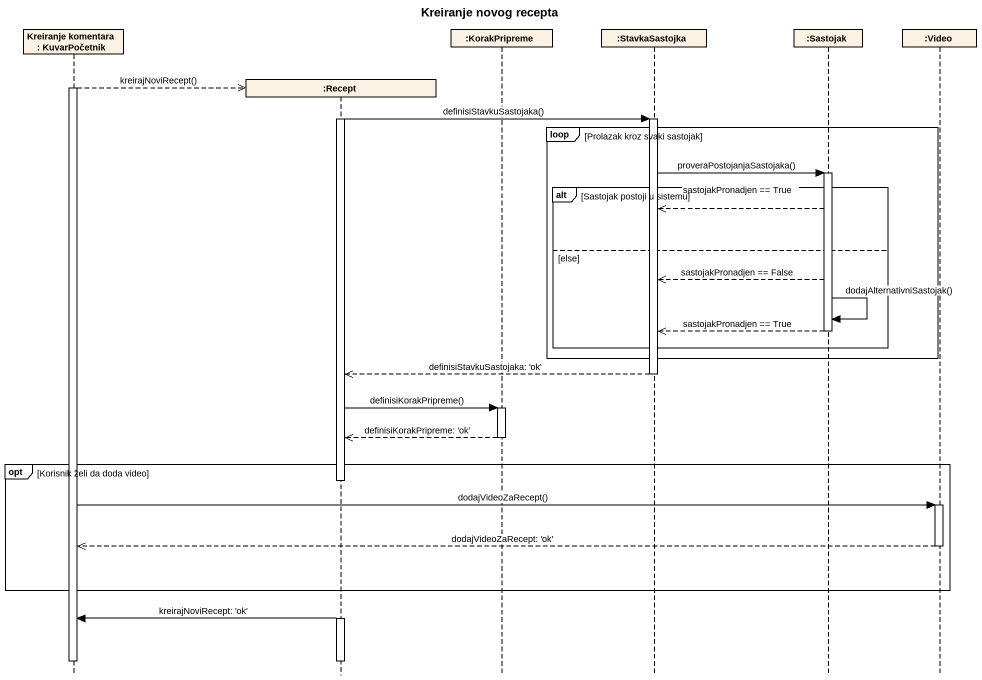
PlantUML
@startuml
title Kreiranje novog recepta
hide footbox
participant "Kreiranje komentara : KuvarPočetnik" as Kreiranje_komentara
participant ":Recept" as Recept
participant ":KorakPripreme" as KorakPripreme
participant ":StavkaSastojka" as StavkaSastojka
participant ":Sastojak" as Sastojak
participant ":Video" as Video

activate Kreiranje_komentara
Kreiranje_komentara -->> Recept ** : kreirajNoviRecept()
activate Recept
Recept -> StavkaSastojka : definisiStavkuSastojaka()
activate StavkaSastojka
loop Prolazak kroz svaki sastojak
  StavkaSastojka -> Sastojak : proveraPostojanjaSastojaka()
  activate Sastojak
  alt Sastojak postoji u sistemu
    Sastojak -->> StavkaSastojka : sastojakPronadjen == True
  else else
    Sastojak -->> StavkaSastojka : sastojakPronadjen == False
    Sastojak -> Sastojak : dodajAlternativniSastojak()
    Sastojak -->> StavkaSastojka : sastojakPronadjen == True
    deactivate Sastojak
  end
end
StavkaSastojka -->> Recept : definisiStavkuSastojaka: 'ok'
deactivate StavkaSastojka
Recept -> KorakPripreme : definisiKorakPripreme()
activate KorakPripreme
KorakPripreme -->> Recept : definisiKorakPripreme: 'ok'
deactivate KorakPripreme
opt Korisnik želi da doda video
  deactivate Recept
  Kreiranje_komentara -> Video : dodajVideoZaRecept()
  activate Video
  Video -->> Kreiranje_komentara : dodajVideoZaRecept: 'ok'
  deactivate Video
end
activate Recept
Recept -> Kreiranje_komentara : kreirajNoviRecept: 'ok'
deactivate Kreiranje_komentara
deactivate Recept
@enduml
